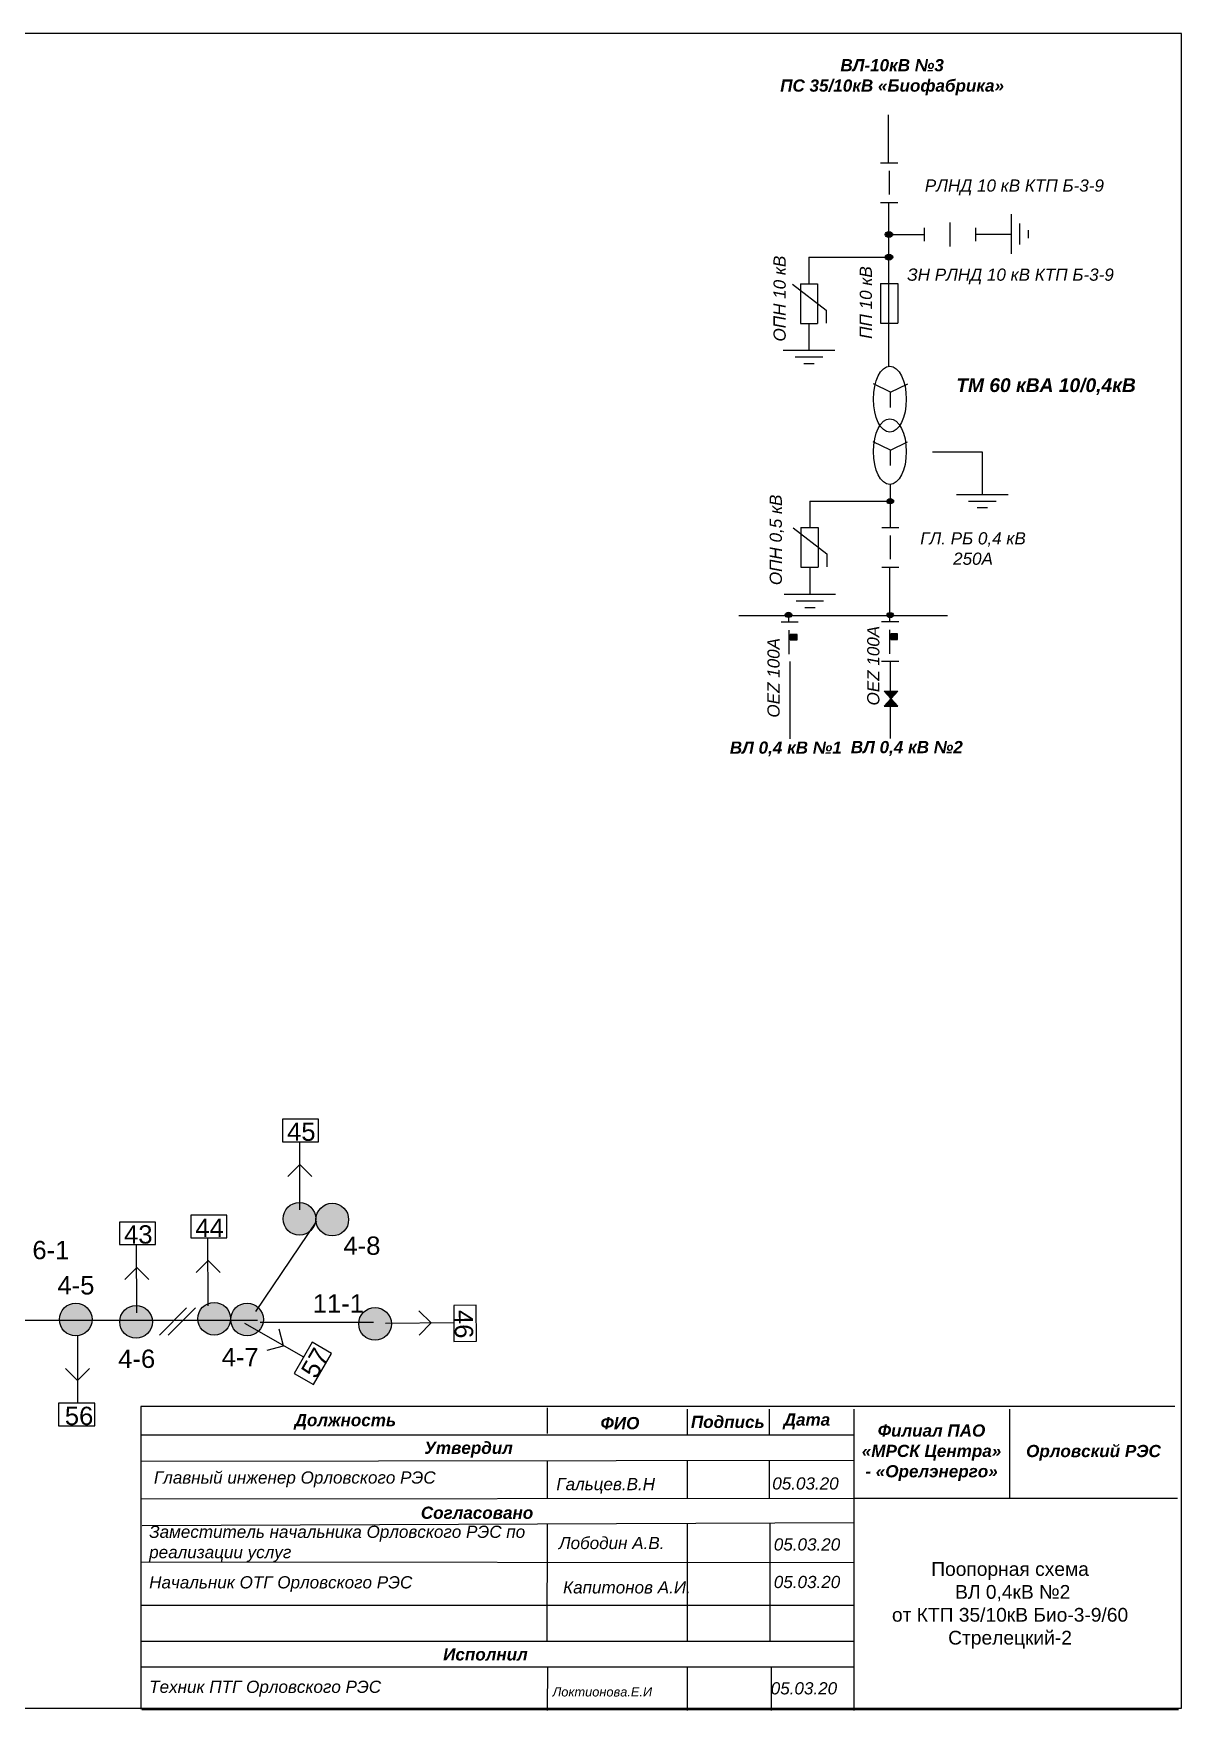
# Model space of a CAD drawing. Extents: x 5 to 651, y 4 to 408.
# Drawn here: x 458 to 651.1, y 125.8 to 408 of the extents above; entities that cross this region are included whole.
import ezdxf

# ---------------------------------------------------------------- set-up
doc = ezdxf.new("R2010")
doc.units = 0
doc.header["$LTSCALE"] = 4.2
doc.header["$MEASUREMENT"] = 0
doc.layers.get('0').update_dxf_attribs({"linetype": 'CONTINUOUS'})
doc.styles.get("Standard").update_dxf_attribs({"font": 'txt.shx'})

msp = doc.modelspace()

# ---------------------------------------------------------------- hatches: boundary and pattern name
h = msp.add_hatch(color=192)
edge = h.paths.add_edge_path()
edge.add_ellipse((601.84, 374.16), major_axis=(0.641, 0), ratio=0.770833, start_angle=0, end_angle=360)
h = msp.add_hatch(color=192)
edge = h.paths.add_edge_path()
edge.add_ellipse((601.84, 370.35), major_axis=(0.641, 0), ratio=0.770833, start_angle=0, end_angle=360)
h = msp.add_hatch(color=251)
edge = h.paths.add_edge_path()
edge.add_ellipse((602.07, 329.28), major_axis=(0.563, 0), ratio=0.770833, start_angle=0, end_angle=360)
h = msp.add_hatch(color=251)
edge = h.paths.add_edge_path()
edge.add_ellipse((584.94, 310.16), major_axis=(0.563, 0), ratio=0.770833, start_angle=0, end_angle=360)
h = msp.add_hatch(color=251)
edge = h.paths.add_edge_path()
edge.add_ellipse((602.04, 310.12), major_axis=(0.563, 0), ratio=0.770833, start_angle=0, end_angle=360)
for color, points in [(251, [(586.39, 305.98), (586.39, 306.88), (585.23, 306.88), (585.23, 305.98)]), (251, [(603.31, 306.04), (603.31, 306.94), (602.14, 306.94), (602.14, 306.04)]), (252, [(601.06, 294.81), (603.34, 294.81), (601.06, 297.3), (603.34, 297.3)])]:
    msp.add_hatch(color=color).paths.add_polyline_path(points)
h = msp.add_hatch(color=7)
edge = h.paths.add_edge_path()
edge.add_arc((502.68, 208.54), 2.75, 0, 360)
h = msp.add_hatch(color=7)
edge = h.paths.add_edge_path()
edge.add_arc((508.21, 208.4), 2.75, 0, 360)
h = msp.add_hatch(color=7)
edge = h.paths.add_edge_path()
edge.add_arc((465.06, 191.59), 2.75, 0, 360)
h = msp.add_hatch(color=7)
edge = h.paths.add_edge_path()
edge.add_arc((475.2, 191.2), 2.75, 0, 360)
h = msp.add_hatch(color=7)
edge = h.paths.add_edge_path()
edge.add_arc((488.35, 191.72), 2.75, 0, 360)
h = msp.add_hatch(color=7)
edge = h.paths.add_edge_path()
edge.add_arc((493.88, 191.59), 2.75, 0, 360)
h = msp.add_hatch(color=7)
edge = h.paths.add_edge_path()
edge.add_arc((515.4, 190.86), 2.75, 0, 360)

# ---------------------------------------------------------------- linework, layer by layer
at = {"color": 192, "linetype": 'CONTINUOUS'}
for p, q in [((601.8, 386.23), (601.8, 394.29)), ((600.44, 386.23), (603.33, 386.23)), ((601.89, 384.89), (601.89, 380.89)), ((600.44, 379.55), (603.33, 379.55)), ((601.84, 352), (601.84, 379.55)), ((607.81, 373.05), (607.81, 375.28)), ((612.14, 372.16), (612.14, 376.17)), ((616.47, 373.05), (616.47, 375.28)), ((622.44, 370.9), (622.44, 377.58)), ((623.88, 372.46), (623.88, 376.02)), ((602.04, 374.17), (607.81, 374.17)), ((616.47, 374.24), (622.44, 374.24)), ((625.32, 373.57), (625.32, 374.91)), ((588.39, 370.35), (588.39, 365.84)), ((588.39, 370.35), (601.84, 370.35)), ((585.61, 365.79), (591.28, 361.42)), ((586.96, 365.84), (586.96, 359.2)), ((586.96, 365.84), (589.83, 365.84)), ((589.83, 365.84), (589.83, 359.2)), ((600.44, 365.92), (600.44, 359.25)), ((600.44, 365.92), (603.33, 365.92)), ((603.33, 365.92), (603.33, 359.25)), ((591.28, 361.42), (591.28, 359.23)), ((586.96, 359.2), (589.83, 359.2)), ((588.39, 359.15), (588.39, 354.7)), ((600.44, 359.25), (603.33, 359.25)), ((584.06, 354.7), (592.72, 354.7)), ((586.08, 353.59), (590.7, 353.59)), ((587.53, 352.47), (589.26, 352.47))]:
    msp.add_line(p, q, dxfattribs=at)
at = {"color": 7, "linetype": 'CONTINUOUS'}
for p, q in [((602.12, 347.64), (599.24, 349.06)), ((602.12, 347.64), (605.01, 349.06)), ((602.12, 345.06), (602.12, 347.64)), ((602.1, 337.87), (599.21, 339.3)), ((602.1, 337.87), (604.99, 339.3)), ((602.1, 335.29), (602.1, 337.87)), ((502.75, 210.03), (502.73, 221.5)), ((505.55, 208.17), (495.29, 192.94)), ((475.32, 192.74), (475.3, 204.2)), ((487.32, 193.87), (487.3, 205.34)), ((479.12, 188.98), (483.68, 193.55)), ((480.63, 188.97), (485.22, 193.57)), ((340.55, 191.47), (495.65, 191.47)), ((493.43, 191), (503.37, 185.29)), ((515.12, 191.08), (496.06, 191.08)), ((517.18, 190.96), (528.65, 191.08)), ((465.34, 188.97), (465.36, 177.51)), ((544.34, 176.71), (544.34, 172.41)), ((567.91, 176.53), (567.91, 172.22)), ((581.69, 176.53), (581.69, 172.22)), ((595.93, 176.53), (595.93, 125.82)), ((622.11, 176.53), (622.11, 161.47)), ((476, 172.22), (595.93, 172.22)), ((476, 167.76), (595.93, 167.92)), ((544.34, 167.84), (544.34, 161.47)), ((567.91, 167.92), (567.91, 161.47)), ((581.7, 167.92), (581.7, 161.47)), ((476, 161.43), (595.93, 161.52)), ((595.93, 161.52), (650.39, 161.52)), ((476.25, 156.92), (595.93, 157.43)), ((544.34, 157.17), (544.29, 137.5)), ((567.91, 157.21), (567.91, 137.5)), ((581.81, 157.3), (581.81, 137.5)), ((476, 150.8), (595.93, 150.72)), ((476, 143.53), (595.93, 143.53)), ((476, 137.5), (595.93, 137.5)), ((476, 133.16), (595.93, 133.16)), ((544.39, 133.16), (544.34, 125.82)), ((567.91, 133.16), (567.91, 125.82)), ((582.05, 133.16), (582.05, 125.82)), ((476.15, 125.95), (650.55, 125.95))]:
    msp.add_line(p, q, dxfattribs=at)
at = {"color": 251, "linetype": 'CONTINUOUS'}
for p, q in [((609.19, 337.61), (617.55, 337.61)), ((617.55, 337.61), (617.55, 330.43)), ((602.1, 324.87), (602.1, 332.03)), ((613.22, 330.43), (621.88, 330.43)), ((588.54, 329.29), (588.54, 324.84)), ((588.54, 329.29), (602, 329.29)), ((615.24, 329.31), (619.86, 329.31)), ((616.68, 328.2), (618.41, 328.2)), ((585.71, 324.8), (591.38, 320.42)), ((587.05, 324.84), (587.05, 318.2)), ((587.05, 324.84), (589.93, 324.84)), ((589.93, 324.84), (589.93, 318.2)), ((600.64, 324.87), (603.52, 324.87)), ((602.08, 323.54), (602.08, 319.53)), ((591.38, 320.42), (591.38, 318.23)), ((587.05, 318.2), (589.93, 318.2)), ((588.54, 318.09), (588.54, 313.64)), ((600.64, 318.2), (603.52, 318.2)), ((602, 309.05), (602, 318.2)), ((584.21, 313.64), (592.87, 313.64)), ((586.23, 312.53), (590.85, 312.53)), ((587.68, 311.42), (589.41, 311.42)), ((576.59, 310.07), (611.68, 310.07)), ((583.7, 308.99), (586.59, 308.99)), ((585.02, 309.1), (585.02, 309.97)), ((585.08, 303.57), (585.08, 307.58)), ((600.62, 309.05), (603.5, 309.05)), ((602, 303.63), (602, 307.64)), ((585.22, 289.29), (585.22, 302.31)), ((600.62, 302.37), (603.5, 302.37)), ((602.13, 289.35), (602.13, 302.37))]:
    msp.add_line(p, q, dxfattribs=at)
at = {"color": 7, "linetype": 'CONTINUOUS'}
for points in [[(651.05, 126.19), (651.05, 407.97), (261.05, 407.97), (261.05, 126.19)], [(505.91, 221.5), (505.91, 225.29), (499.83, 225.29), (499.83, 221.5)], [(490.48, 205.34), (490.48, 209.13), (484.4, 209.13), (484.4, 205.34)], [(478.48, 204.2), (478.48, 208), (472.4, 208), (472.4, 204.2)], [(528.68, 187.9), (532.48, 187.93), (532.42, 194.01), (528.63, 193.97)], [(501.78, 182.53), (505.06, 180.64), (508.1, 185.9), (504.81, 187.79)], [(462.18, 177.51), (462.18, 173.71), (468.26, 173.71), (468.26, 177.51)]]:
    msp.add_lwpolyline(points, close=True, dxfattribs=at)
at = {"color": 251, "linetype": 'CONTINUOUS'}
for points in [[(586.39, 305.98), (586.39, 306.88), (585.23, 306.88), (585.23, 305.98)], [(603.31, 306.04), (603.31, 306.94), (602.14, 306.94), (602.14, 306.04)]]:
    msp.add_lwpolyline(points, close=True, dxfattribs=at)
at = {"color": 252, "linetype": 'CONTINUOUS'}
msp.add_lwpolyline([(601.06, 294.81), (603.34, 294.81), (601.06, 297.3), (603.34, 297.3)], close=True, dxfattribs=at)
at = {"color": 7, "linetype": 'CONTINUOUS'}
for points in [[(504.78, 215.64), (502.75, 217.66), (500.73, 215.64)], [(477.35, 198.35), (475.32, 200.37), (473.3, 198.35)], [(489.35, 199.48), (487.32, 201.5), (485.3, 199.48)], [(522.81, 188.98), (524.82, 191.02), (522.78, 193.03)], [(497.27, 186.44), (500.03, 187.18), (499.29, 189.95)], [(463.31, 183.37), (465.34, 181.34), (467.36, 183.37)], [(649.92, 176.98), (476, 176.98), (476, 126.01)]]:
    msp.add_lwpolyline(points, dxfattribs=at)
for centre in [(502.68, 208.54), (508.21, 208.4), (465.06, 191.59), (475.2, 191.2), (488.35, 191.72), (493.88, 191.59), (515.4, 190.86)]:
    msp.add_circle(centre, 2.75, dxfattribs=at)
at = {"color": 192, "linetype": 'CONTINUOUS'}
for centre, major_axis, ratio in [((601.84, 374.16), (0.641, 0), 0.770833), ((601.84, 370.35), (0.641, 0), 0.770833), ((602, 346.46), (0, 5.54), 0.5)]:
    msp.add_ellipse(centre, major_axis=major_axis, ratio=ratio, dxfattribs=at)
at = {"color": 251, "linetype": 'CONTINUOUS'}
for centre, major_axis, ratio in [((602, 337.62), (0, 5.54), 0.5), ((602.07, 329.28), (0.563, 0), 0.770833), ((584.94, 310.16), (0.563, 0), 0.770833), ((602.04, 310.12), (0.563, 0), 0.770833)]:
    msp.add_ellipse(centre, major_axis=major_axis, ratio=ratio, dxfattribs=at)

# ---------------------------------------------------------------- texts
for s, insert, char_height, width, attachment_point in [('\\C7;\\fArial|b1|i1|;\\H2.0546471100301;ВЛ-10кВ №3\\PПС 35/10кВ «Биофабрика» ', (602.38, 400.62), 2.0546, 44.3317, 5), ('\\C7;\\fArial|b0|i1|;\\H2.0546471100301;РЛНД 10 кВ КТП Б-3-9', (622.95, 382.1), 2.0546, 39.9459, 5), ('\\C7;\\fArial|b0|i1|;\\H2.0546471100301;ЗН РЛНД 10 кВ КТП Б-3-9', (622.3, 367.11), 2.0546, 39.3545, 5), ('\\C7;\\fArial|b1|i1|;\\H2.3114868164063;ТМ 60 кВА 10/0,4кВ', (628.27, 348.55), 2.3115, 38.8324, 5), ('\\C7;\\fArial|b0|i1|;\\H2.0546471100301;ГЛ. РБ 0,4 кВ\\P250А', (615.99, 321.31), 2.0546, 26.7492, 5), ('\\C7;\\fArial|b1|i1|;\\H2.0546471100301;ВЛ 0,4 кВ №1 ', (584.5, 287.59), 2.0546, 29.634, 5), ('\\C7;\\fArial|b1|i1|;\\H2.0546471100301;ВЛ 0,4 кВ №2', (604.85, 287.68), 2.0546, 29.634, 5), ('\\C7;\\fArial|b0|i0|;\\H3.0820059355348;45', (503, 223.18), 3.082, 13.1885, 5), ('\\C7;\\fArial|b0|i0|;\\H3.0820059355348;43', (475.58, 205.89), 3.082, 13.1885, 5), ('\\C7;\\fArial|b0|i0|;\\H3.0820059355348;44', (487.58, 207.02), 3.082, 13.1885, 5), ('\\C7;\\fArial|b0|i0|;\\H3.0820059355348;6-1', (460.88, 203.26), 3.082, 13.1885, 5), ('\\C7;\\fArial|b0|i0|;\\H3.0820059355348;4-8', (513.2, 204), 3.082, 13.1885, 5), ('\\C7;\\fArial|b0|i0|;\\H3.0820059355348;4-5', (465.09, 197.33), 3.082, 13.1885, 5), ('\\C7;\\fArial|b0|i0|;\\H3.0820059355348;11-1', (509.24, 194.31), 3.082, 13.1885, 5), ('\\C7;\\fArial|b0|i0|;\\H3.0820059355348;4-6', (475.31, 184.97), 3.082, 13.1885, 5), ('\\C7;\\fArial|b0|i0|;\\H3.0820059355348;4-7', (492.72, 185.28), 3.082, 13.1885, 5), ('\\C7;\\fArial|b0|i0|;\\H3.0820059355348;56', (465.62, 175.36), 3.082, 13.1885, 5), ('\\C7;\\fArial|b1|i1|;\\H2.0546471100301;Должность', (510.41, 174.38), 2.0546, 65.9877, 5), ('\\C7;\\fArial|b1|i1|;\\H2.0546471100301;ФИО', (556.6, 174.15), 2.0546, 21.6817, 5), ('\\C7;\\fArial|b1|i1|;\\H2.0546471100301;Подпись', (574.74, 174.36), 2.0546, 18.3823, 5), ('\\C7;\\fArial|b1|i1|;\\H2.0546471100301;Дата', (588.05, 174.46), 2.0546, 15.7767, 5), ('\\C7;\\fArial|b1|i1|;\\H2.0546471100301;Филиал ПАО \\P«МРСК Центра» \\P- «Орелэнерго»', (609.01, 169.18), 2.0546, 26.2065, 5), ('\\C7;\\fArial|b1|i1|;\\H2.0546471100301;Утвердил', (531.14, 169.7), 2.0546, 21.6817, 5), ('\\C7;\\fArial|b1|i1|;\\H2.0546471100301;Орловский РЭС', (636.25, 169.16), 2.0546, 28.2804, 5), ('\\C7;\\fArial|b0|i1|;\\H2.0546471100301; Главный инженер Орловского РЭС', (477.41, 164.7), 2.0546, 68.3444, 4), ('\\C7;\\fArial|b0|i1|;\\H2.0546471100301;Гальцев.В.Н', (545.9, 163.61), 2.0546, 25.8964, 4), ('\\C7;\\fArial|b0|i1|;\\H2.0546471100301;05.03.20', (582.22, 164), 2.0546, 23.567, 4), ('\\C7;\\fArial|b1|i1|;\\H2.0546471100301;Согласовано', (532.56, 159.07), 2.0546, 21.6817, 5), ('\\C7;\\fArial|b0|i1|;\\H2.0546471100301;Заместитель начальника Орловского РЭС по \\Pреализации услуг', (477.41, 153.86), 2.0546, 68.3444, 4), ('\\C7;\\fArial|b0|i1|;\\H2.0546471100301;Лободин А.В.', (546.33, 153.98), 2.0546, 23.567, 4), ('\\C7;\\fArial|b0|i1|;\\H2.0546471100301;05.03.20', (582.48, 153.74), 2.0546, 23.567, 4), ('\\C7;\\fArial|b0|i0|;\\H2.3114868164063;Поопорная схема\\P ВЛ 0,4кВ №2\\Pот КТП 35/10кВ Био-3-9/60\\PСтрелецкий-2', (622.22, 143.49), 2.3115, 44.5602, 5), ('\\C7;\\fArial|b0|i1|;\\H2.0546471100301;Начальник ОТГ Орловского РЭС', (477.41, 147.07), 2.0546, 68.2501, 4), ('\\C7;\\fArial|b0|i1|;\\H2.0546471100301;Капитонов А.И.', (547.03, 146.51), 2.0546, 26.2652, 4), ('\\C7;\\fArial|b0|i1|;\\H2.0546471100301;05.03.20', (582.48, 147.42), 2.0546, 23.567, 4), ('\\C7;\\fArial|b1|i1|;\\H2.0546471100301;Исполнил', (533.97, 135.24), 2.0546, 21.6817, 5), ('\\C7;\\fArial|b0|i1|;\\H2.0546471100301;Техник ПТГ Орловского РЭС', (477.41, 129.49), 2.0546, 68.4386, 4), ('\\C7;\\fArial|b0|i1|;\\H2.0546471100301;05.03.20', (581.96, 129.53), 2.0546, 23.567, 4), ('\\C7;\\fArial|b0|i1|;\\H1.5409676972777;Локтионова.Е.И', (545.26, 128.93), 1.541, 22.5449, 4)]:
    msp.add_mtext(s, dxfattribs=dict(insert=insert, char_height=char_height, width=width, attachment_point=attachment_point))
at = {"attachment_point": 5}
for s, insert, char_height, width, rotation in [('\\C7;\\fArial|b0|i1|;\\H2.0546471100301;ОПН 10 кВ ', (583.47, 363.37), 2.0546, 17.3969, 90), ('\\C7;\\fArial|b0|i1|;\\H2.0546471100301;ПП 10 кВ ', (597.97, 362.71), 2.0546, 15.4641, 90), ('\\C7;\\fArial|b0|i1|;\\H2.0546471100301;ОПН 0,5 кВ ', (583, 322.78), 2.0546, 19.6187, 90), ('\\C7;\\fArial|b0|i1|;\\H2.0546471100301;OEZ 100A', (599.23, 301.61), 2.0546, 20.6188, 90), ('\\C7;\\fArial|b0|i1|;\\H2.0546471100301;OEZ 100A', (582.45, 299.57), 2.0546, 20.6188, 90), ('\\C7;\\fArial|b0|i0|;\\H3.0820059355348;46', (530.33, 190.81), 3.082, 13.1885, 270.5), ('\\C7;\\fArial|b0|i0|;\\H3.0820059355348;57', (505.34, 184.29), 3.082, 13.1885, 60)]:
    msp.add_mtext(s, dxfattribs=dict(at, insert=insert, char_height=char_height, width=width, rotation=rotation))

doc.saveas('drawing.dxf')
